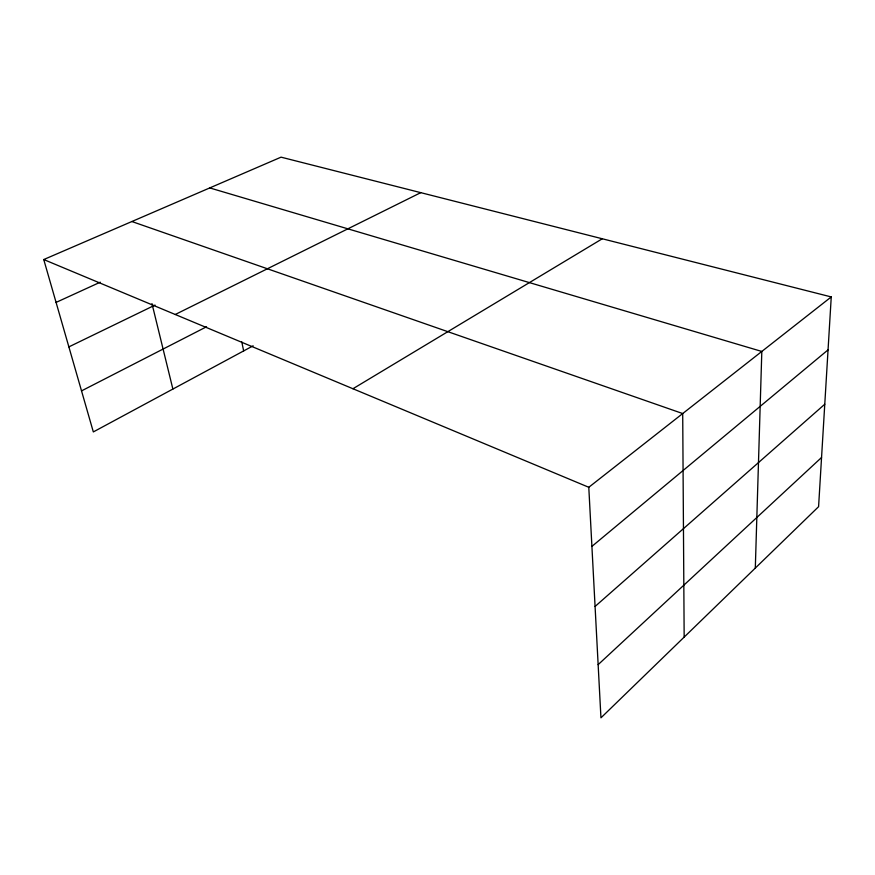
<?xml version="1.0" encoding="UTF-8"?>
<svg xmlns="http://www.w3.org/2000/svg" width="875" height="875" viewBox="0 0 875 875"><rect width="100%" height="100%" fill="white"/><g stroke="black" fill="none" stroke-linecap="round" stroke-linejoin="round"><path stroke-width="1.31" d="M755.311 568.083L761.819 351.455L209.759 187.917M831.25 296.931L818.584 506.691L600.95 717.839L588.788 487.287L831.25 296.931L281.061 157.161L43.75 259.547L93.33 431.922L253.137 345.811M598.15 664.639L821.548 457.494M595.077 606.452L824.764 404.239M591.905 546.394L828.056 349.869M352.942 388.741L602.295 238.766M81.528 390.884L206.555 326.769M175.263 314.497L420.766 192.653M68.873 346.883L155.05 305.08M56.077 302.411L100.286 282.177M131.884 221.528L682.708 413.558L684.163 637.109M43.75 259.547L588.788 487.287M151.977 303.636L172.878 389.058M241.762 341.819L243.655 350.93"/></g></svg>
